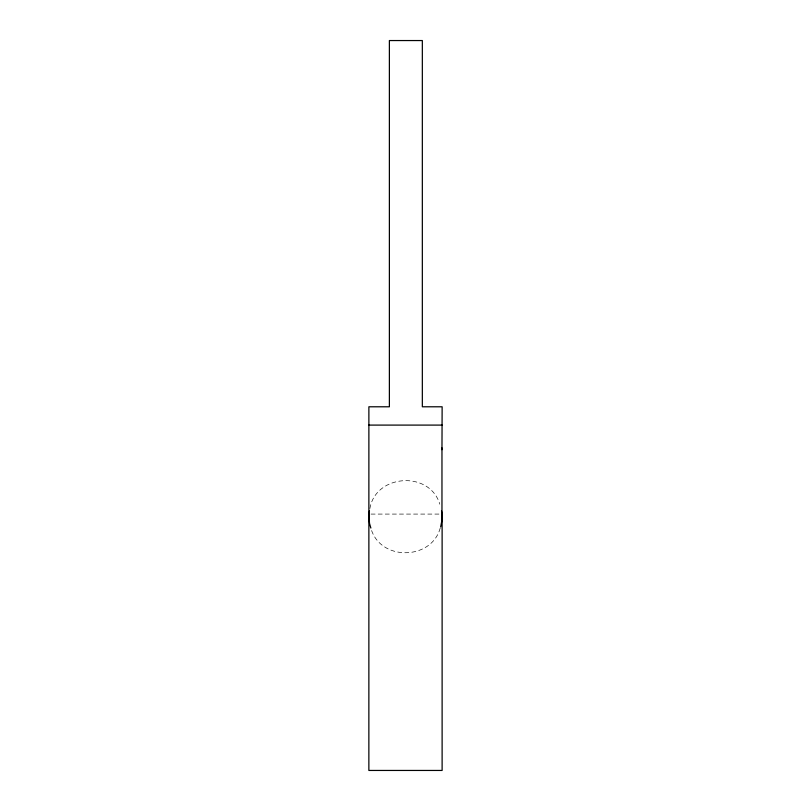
<?xml version="1.0" encoding="UTF-8"?>
<svg xmlns="http://www.w3.org/2000/svg" width="811" height="811" viewBox="0 0 811 811"><rect width="100%" height="100%" fill="white"/><g stroke="black" fill="none" stroke-linecap="round" stroke-linejoin="round"><path stroke-width="0.61" stroke-dasharray="4.05 3.04" d="M369.877 508.609C375.584 473.918 429.82 470.451 439.785 504.178M440.221 528.052C431.685 559.813 382.184 561.334 371.509 530.272M371.073 514.083L439.907 514.083"/><path stroke-width="1.22" d="M441.965 449.7L442.137 406.787L422.338 406.787L422.338 40.55L389.381 40.55L389.381 406.787L368.883 406.787L368.863 770.45L442.117 770.45L442.117 514.083L441.559 514.083M369.441 510.879L368.883 516.658L369.552 523.592L370.86 528.042M440.647 526.978L441.965 520.135L441.965 447.895M368.883 425.096L442.137 425.096M368.863 514.083L369.421 514.083M441.529 510.9L441.965 513.17"/></g></svg>
